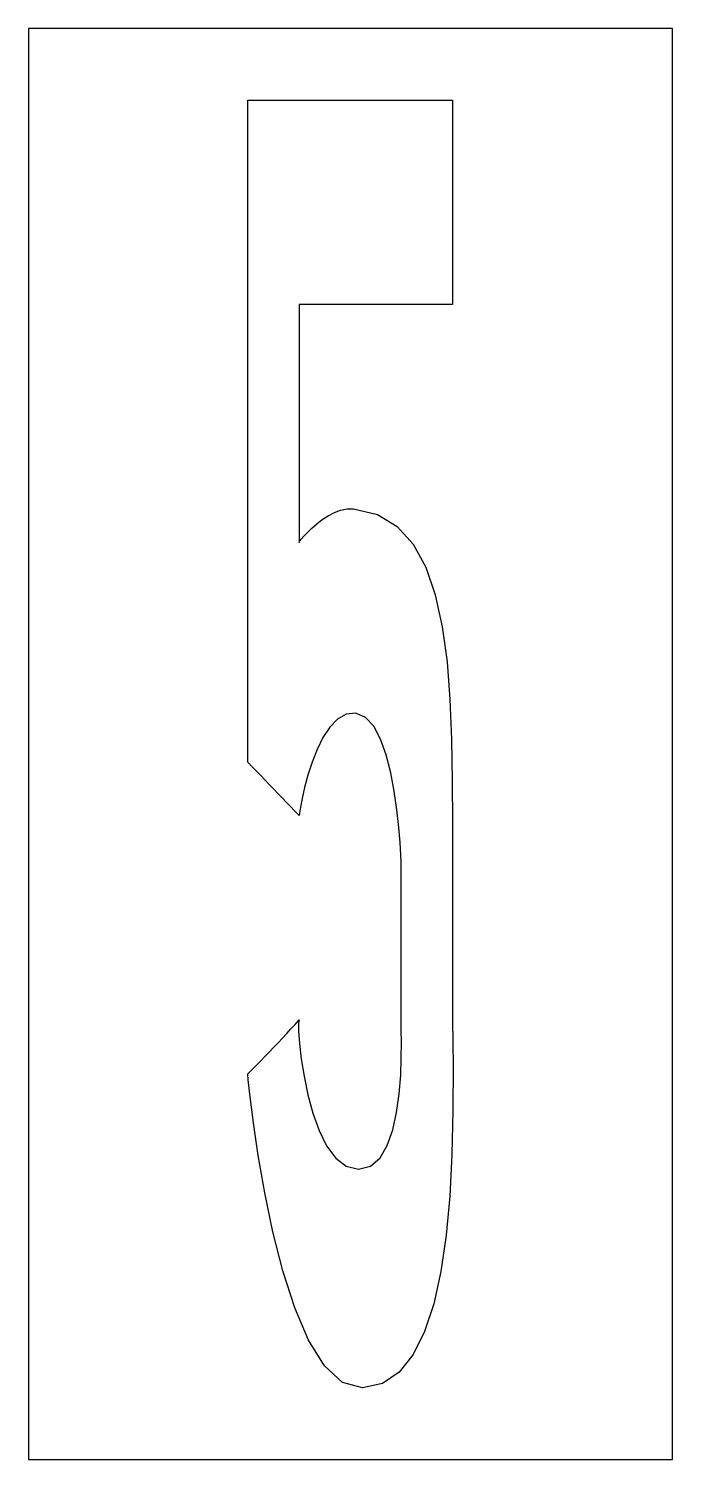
# Model space of a CAD drawing. Extents: x 0 to 18, y 0 to 40.
import ezdxf

# ---------------------------------------------------------------- set-up
doc = ezdxf.new("R2010")
doc.units = 0
doc.layers.add('CUT', color=7, linetype='Continuous')
doc.layers.add('OUTSIDE', color=1, linetype='Continuous')

msp = doc.modelspace()

# ---------------------------------------------------------------- linework, layer by layer
at = {"layer": 'CUT'}
msp.add_lwpolyline([(6.1324, 21.0303), (6.1324, 22.573), (6.1324, 24.1157), (6.1324, 25.6584), (6.1324, 27.2011), (6.1324, 28.7438), (6.1324, 30.2865), (6.1324, 31.8292), (6.1324, 33.3719), (6.1324, 34.9146), (6.1324, 36.4573), (6.1324, 38), (6.6074, 38), (7.0859, 38), (7.5609, 38), (8.0394, 38), (8.5143, 38), (8.9893, 38), (9.4678, 38), (9.9428, 38), (10.4177, 38), (10.8962, 38), (11.3712, 38), (11.8497, 38), (11.8497, 37.5215), (11.8497, 37.0465), (11.8497, 36.5716), (11.8497, 36.093), (11.8497, 35.6181), (11.8497, 35.1431), (11.8497, 34.6646), (11.8497, 34.1897), (11.8497, 33.7147), (11.8497, 33.2362), (11.8497, 32.7612), (11.8497, 32.2863), (11.4926, 32.2863), (11.1355, 32.2863), (10.7748, 32.2863), (10.4177, 32.2863), (10.0606, 32.2863), (9.7035, 32.2863), (9.3464, 32.2863), (8.9893, 32.2863), (8.6322, 32.2863), (8.2751, 32.2863), (7.918, 32.2863), (7.5609, 32.2863), (7.5609, 31.7899), (7.5609, 31.2614), (7.5609, 30.7114), (7.5609, 30.1365), (7.5609, 29.5508), (7.5609, 28.9616), (7.5609, 28.3688), (7.5609, 27.7832), (7.5609, 27.2118), (7.5609, 26.6583), (7.5609, 26.1297), (7.5609, 25.6369), (7.5751, 25.6619), (7.6216, 25.7226), (7.6966, 25.8119), (7.7965, 25.9155), (7.918, 26.0333), (8.0572, 26.1547), (8.2108, 26.2726), (8.3751, 26.3797), (8.55, 26.469), (8.725, 26.5369), (8.9072, 26.5726), (9.0821, 26.5726), (9.7535, 26.419), (10.307, 26.0833), (10.7534, 25.5869), (11.1069, 24.9406), (11.3712, 24.1657), (11.5676, 23.28), (11.6997, 22.3016), (11.7819, 21.2445), (11.8283, 20.1303), (11.8461, 18.9733), (11.8497, 17.7949), (11.8497, 16.6093), (11.8497, 16.2486), (11.8497, 15.8879), (11.8497, 15.5308), (11.8497, 15.1701), (11.8497, 14.8094), (11.8497, 14.4488), (11.8497, 14.0881), (11.8497, 13.7274), (11.8497, 13.3667), (11.8497, 13.0061), (11.8497, 12.6489), (11.8497, 12.2883), (11.8676, 11.0062), (11.864, 9.7492), (11.8354, 8.5279), (11.7747, 7.3602), (11.6712, 6.2639), (11.5283, 5.2568), (11.3283, 4.3533), (11.0712, 3.5713), (10.7534, 2.9285), (10.3606, 2.4428), (9.8928, 2.125), (9.3393, 2), (8.775, 2.15), (8.2715, 2.6142), (7.8287, 3.332), (7.443, 4.2355), (7.1109, 5.2675), (6.8324, 6.3603), (6.6038, 7.4566), (6.4217, 8.4922), (6.286, 9.4064), (6.1967, 10.1313), (6.1431, 10.6099), (6.1324, 10.7777), (6.2538, 10.8991), (6.3717, 11.0205), (6.4931, 11.1455), (6.6145, 11.2705), (6.7359, 11.3955), (6.8574, 11.5205), (6.9788, 11.649), (7.0966, 11.7776), (7.218, 11.9062), (7.3323, 12.0347), (7.4502, 12.1597), (7.5609, 12.2883), (7.5466, 12.199), (7.5501, 11.9704), (7.5751, 11.624), (7.6251, 11.1955), (7.7001, 10.7099), (7.8073, 10.192), (7.9465, 9.6778), (8.1215, 9.1921), (8.3322, 8.7636), (8.5858, 8.4244), (8.8822, 8.1994), (9.225, 8.1173), (9.5571, 8.1994), (9.8249, 8.4279), (10.0285, 8.7743), (10.182, 9.21), (10.2892, 9.6992), (10.3606, 10.2206), (10.4034, 10.7384), (10.4213, 11.2277), (10.4249, 11.6562), (10.4213, 11.9954), (10.4177, 12.2168), (10.4177, 12.2883), (10.4177, 12.6489), (10.4177, 13.0061), (10.4177, 13.3667), (10.4177, 13.7274), (10.4177, 14.0881), (10.4177, 14.4488), (10.4177, 14.8094), (10.4177, 15.1701), (10.4177, 15.5308), (10.4177, 15.8879), (10.4177, 16.2486), (10.4177, 16.6093), (10.4177, 16.6878), (10.4106, 16.9057), (10.3891, 17.2449), (10.3534, 17.6699), (10.2999, 18.1591), (10.2249, 18.6769), (10.1249, 19.1983), (9.9963, 19.6947), (9.8392, 20.1339), (9.6499, 20.4946), (9.4214, 20.7446), (9.1536, 20.8588), (8.8822, 20.8303), (8.6358, 20.6946), (8.4179, 20.4696), (8.2286, 20.1839), (8.0644, 19.8482), (7.9251, 19.4911), (7.8108, 19.1304), (7.718, 18.7876), (7.6501, 18.4805), (7.6001, 18.2341), (7.5716, 18.0663), (7.5609, 18.002), (7.443, 18.1234), (7.3216, 18.2484), (7.2037, 18.3734), (7.0859, 18.4984), (6.9645, 18.6198), (6.8466, 18.7448), (6.7288, 18.8698), (6.6074, 18.9947), (6.4895, 19.1162), (6.3717, 19.2411), (6.2503, 19.3661), (6.1324, 19.4876)], close=True, dxfattribs=at)
at = {"layer": 'OUTSIDE'}
msp.add_lwpolyline([(0, 0), (18, 0), (18, 40), (0, 40)], close=True, dxfattribs=at)

doc.saveas('drawing.dxf')
